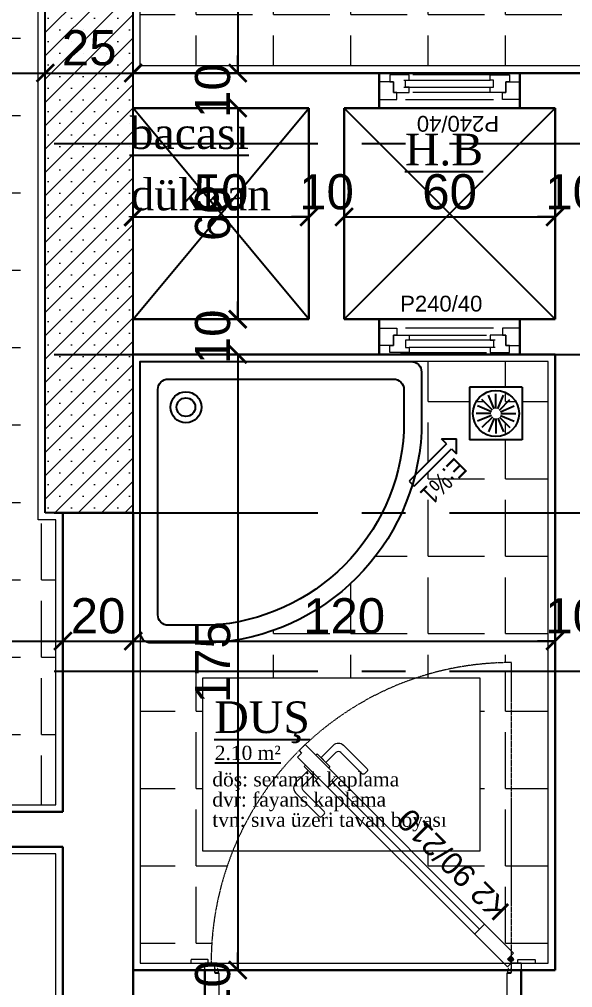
# Model space of a CAD drawing. Header units: millimetres. Extents: x 2778 to 13672, y 1832 to 5175.
# Drawn here: x 4579.2 to 4736.6, y 3115.2 to 3390.5 of the extents above; entities that cross this region are included whole.
import ezdxf

# ---------------------------------------------------------------- set-up
doc = ezdxf.new("R2010")
doc.units = ezdxf.units.MM
for name, pattern in [('CENTER2', [112.5, 75, -12.5, 12.5, -12.5]), ('DASHDOT2', [12.7, 6.35, -3.175, 0, -3.175]), ('DOTX2', [0.5, 0, -0.5])]:
    doc.linetypes.add(name, pattern=pattern)
for name, color, linetype in [('7-DCR-FRN', 8, 'Continuous'), ('Panel', 7, 'Continuous'), ('Yazi', 7, 'Continuous')]:
    doc.layers.add(name, color=color, linetype=linetype)
for name, color, linetype, lineweight in [('aks', 251, 'DASHDOT2', 35), ('duvar', 232, 'Continuous', 30), ('ince', 37, 'Continuous', 0), ('iz', 1, 'DOTX2', 20), ('kapı', 3, 'Continuous', 18), ('pencere', 4, 'Continuous', 18), ('sıva iç', 21, 'Continuous', 0), ('tefriş', 252, 'Continuous', 5), ('yazı', 11, 'Continuous', 20), ('z - tarama', 251, 'Continuous', 18), ('ölçü dış', 192, 'Continuous', 20), ('ÖLÇÜ İÇ', 7, 'Continuous', 9)]:
    doc.layers.add(name, color=color, linetype=linetype, lineweight=lineweight)
doc.styles.get("Standard").update_dxf_attribs({"font": 'arial.ttf'})
doc.styles.add('swis', font='swissc.ttf', dxfattribs={"height": 10})
doc.styles.add('Times roman', font='times.ttf')
doc.dimstyles.new('zulay iç ölçü', dxfattribs={"dimtxt": 10, "dimasz": 5, "dimexe": 0.18, "dimexo": 0, "dimgap": 2, "dimtad": 3, "dimdec": 0, "dimzin": 0, "dimdsep": 46, "dimtxsty": 'Standard', "dimblk": 'ARCHTICK', "dimcen": 0.09, "dimse1": 1, "dimse2": 1, "dimadec": 0, "dimazin": 0, "dimtfac": 1, "dimtdec": 0, "dimtix": 1, "dimtofl": 0, "dimtmove": 0, "dimatfit": 3, "dimldrblk": 'ARCHTICK', "dimfxl": 1, "dimtolj": 1, "dimtzin": 0, "dimarcsym": 0})
pattern_1 = [(0, (-1057024.51, 410259.85), (0, 22), [16, -6]), (90, (-1057024.51, 410259.85), (-22, 1e-15), [16, -6])]

# ---------------------------------------------------------------- blocks, each defined once
blk = doc.blocks.new('IDE242Entity786')
at = {"layer": 'Panel', "linetype": 'Continuous', "lineweight": 5}
h = blk.add_hatch(dxfattribs=at)
h.set_pattern_fill('SACNCR', color=163, scale=50, style=0)
h.set_pattern_definition([(45, (0, 0), (-3.314563, 3.314563), []), (45, (3.3146, 0), (-3.314563, 3.314563), [0, -4.6875])])
h.paths.add_polyline_path([(1435, 760), (1435, 1015), (1460, 1015), (1460, 760)])
blk = doc.blocks.new('IDE242Entity787')
at = {"layer": 'Panel', "color": 164, "linetype": 'Continuous', "lineweight": -3}
blk.add_lwpolyline([(1460, 760), (1435, 760)], dxfattribs=at)
blk = doc.blocks.new('IDE242Entity788')
at = {"layer": 'Panel', "color": 164, "linetype": 'Continuous', "lineweight": -3}
blk.add_lwpolyline([(1460, 760), (1460, 1015)], dxfattribs=at)
blk = doc.blocks.new('IDE242Entity790')
at = {"layer": 'Panel', "color": 164, "linetype": 'Continuous', "lineweight": -3}
blk.add_lwpolyline([(1435, 760), (1435, 1015)], dxfattribs=at)
blk = doc.blocks.new('_ArchTick')
at = {"color": 0, "linetype": 'ByBlock', "const_width": 0.15}
blk.add_lwpolyline([(-0.5, -0.5), (0.5, 0.5)], dxfattribs=at)
blk = doc.blocks.new('*D1925')
at = {"layer": 'Defpoints', "color": 0, "transparency": 16777216}
for p in [(4396.58, 3375.23), (4586.58, 3375.23), (4586.58, 3375.23)]:
    blk.add_point(p, dxfattribs=at)
at = {"layer": 'ÖLÇÜ İÇ', "color": 0, "lineweight": -2, "transparency": 16777216}
blk.add_line((4396.58, 3375.23), (4586.58, 3375.23), dxfattribs=at)
at = {"layer": 'ÖLÇÜ İÇ', "color": 0, "lineweight": -2, "transparency": 16777216, "xscale": 5, "yscale": 5, "zscale": 5, "rotation": 180}
blk.add_blockref('_ArchTick', (4396.58, 3375.23), dxfattribs=at)
at = {"layer": 'ÖLÇÜ İÇ', "color": 0, "lineweight": -2, "transparency": 16777216, "xscale": 5, "yscale": 5, "zscale": 5}
blk.add_blockref('_ArchTick', (4586.58, 3375.23), dxfattribs=at)
at = {"layer": 'ÖLÇÜ İÇ', "color": 0, "transparency": 16777216, "insert": (4491.58, 3382.34), "char_height": 10, "attachment_point": 5}
blk.add_mtext('\\A1;190', dxfattribs=at)
blk = doc.blocks.new('*D1926')
at = {"layer": 'Defpoints', "color": 0, "transparency": 16777216}
for p in [(4586.58, 3375.23), (4611.58, 3375.23), (4611.58, 3375.23)]:
    blk.add_point(p, dxfattribs=at)
at = {"layer": 'ÖLÇÜ İÇ', "color": 0, "lineweight": -2, "transparency": 16777216}
blk.add_line((4586.58, 3375.23), (4611.58, 3375.23), dxfattribs=at)
at = {"layer": 'ÖLÇÜ İÇ', "color": 0, "lineweight": -2, "transparency": 16777216, "xscale": 5, "yscale": 5, "zscale": 5, "rotation": 180}
blk.add_blockref('_ArchTick', (4586.58, 3375.23), dxfattribs=at)
at = {"layer": 'ÖLÇÜ İÇ', "color": 0, "lineweight": -2, "transparency": 16777216, "xscale": 5, "yscale": 5, "zscale": 5}
blk.add_blockref('_ArchTick', (4611.58, 3375.23), dxfattribs=at)
at = {"layer": 'ÖLÇÜ İÇ', "color": 0, "transparency": 16777216, "insert": (4599.08, 3382.34), "char_height": 10, "attachment_point": 5}
blk.add_mtext('\\A1;25', dxfattribs=at)
blk = doc.blocks.new('*D1930')
at = {"layer": 'Defpoints', "color": 0, "transparency": 16777216}
for p in [(3566.58, 3213.76), (4591.58, 3213.76), (4591.58, 3213.76)]:
    blk.add_point(p, dxfattribs=at)
at = {"layer": 'ÖLÇÜ İÇ', "color": 0, "lineweight": -2, "transparency": 16777216}
blk.add_line((3566.58, 3213.76), (4591.58, 3213.76), dxfattribs=at)
at = {"layer": 'ÖLÇÜ İÇ', "color": 0, "lineweight": -2, "transparency": 16777216, "xscale": 5, "yscale": 5, "zscale": 5, "rotation": 180}
blk.add_blockref('_ArchTick', (3566.58, 3213.76), dxfattribs=at)
at = {"layer": 'ÖLÇÜ İÇ', "color": 0, "lineweight": -2, "transparency": 16777216, "xscale": 5, "yscale": 5, "zscale": 5}
blk.add_blockref('_ArchTick', (4591.58, 3213.76), dxfattribs=at)
at = {"layer": 'ÖLÇÜ İÇ', "color": 0, "transparency": 16777216, "insert": (4079.08, 3220.87), "char_height": 10, "attachment_point": 5}
blk.add_mtext('\\A1;1025', dxfattribs=at)
blk = doc.blocks.new('*D1931')
at = {"layer": 'Defpoints', "color": 0, "transparency": 16777216}
for p in [(4591.58, 3213.76), (4611.58, 3213.76), (4611.58, 3213.76)]:
    blk.add_point(p, dxfattribs=at)
at = {"layer": 'ÖLÇÜ İÇ', "color": 0, "lineweight": -2, "transparency": 16777216}
blk.add_line((4591.58, 3213.76), (4611.58, 3213.76), dxfattribs=at)
at = {"layer": 'ÖLÇÜ İÇ', "color": 0, "lineweight": -2, "transparency": 16777216, "xscale": 5, "yscale": 5, "zscale": 5, "rotation": 180}
blk.add_blockref('_ArchTick', (4591.58, 3213.76), dxfattribs=at)
at = {"layer": 'ÖLÇÜ İÇ', "color": 0, "lineweight": -2, "transparency": 16777216, "xscale": 5, "yscale": 5, "zscale": 5}
blk.add_blockref('_ArchTick', (4611.58, 3213.76), dxfattribs=at)
at = {"layer": 'ÖLÇÜ İÇ', "color": 0, "transparency": 16777216, "insert": (4601.58, 3220.87), "char_height": 10, "attachment_point": 5}
blk.add_mtext('\\A1;20', dxfattribs=at)
blk = doc.blocks.new('sadsfsfsf')
at = {"layer": 'ince'}
for p, q in [((0.7, 0), (-0.7, 0)), ((0, 0.7), (0, -0.7))]:
    blk.add_line(p, q, dxfattribs=at)
for radius in [0.6, 0.45]:
    blk.add_circle((0, 0), radius, dxfattribs=at)
blk = doc.blocks.new('eddeded')
at = {"layer": 'duvar'}
for p, q in [((-48.21, 54.38), (-38.21, 54.38)), ((-48.21, -35.62), (-38.21, -35.62))]:
    blk.add_line(p, q, dxfattribs=at)
at = {"layer": 'ince'}
blk.add_line((-26.6, -23.78), (15.13, 17.96), dxfattribs=at)
for points in [[(-50.21, 53.38), (-50.96, 53.38, -0.414214), (-51.21, 53.63), (-51.21, 58.13, -0.414214), (-50.96, 58.38), (-50.21, 58.38)], [(-36.21, 53.38), (-35.46, 53.38, 0.414214), (-35.21, 53.63), (-35.21, 58.13, 0.414214), (-35.46, 58.38), (-36.21, 58.38)], [(-50.21, -34.62), (-50.96, -34.62, 0.414214), (-51.21, -34.87), (-51.21, -39.37, 0.414214), (-50.96, -39.62), (-50.21, -39.62)], [(-36.21, -34.62), (-35.46, -34.62, -0.414214), (-35.21, -34.87), (-35.21, -39.37, -0.414214), (-35.46, -39.62), (-36.21, -39.62)]]:
    blk.add_lwpolyline(points, format="xyb", dxfattribs=at)
for points in [[(-39.11, 51.33), (-39.11, 50.38), (-37.81, 50.68), (-37.81, 50.81, -0.112206), (-37.91, 50.76), (-38.72, 50.57, -0.482314), (-39.02, 50.82), (-39.02, 51.24, -0.414214), (-38.77, 51.49), (-37.97, 51.49, -0.170049), (-37.81, 51.43), (-37.81, 51.58), (-38.86, 51.58, 0.414214)], [(17.08, 23.59), (18.49, 25), (14.96, 28.54, 0.414214), (12.13, 28.54), (5.41, 21.82, 0.414214), (5.41, 21.11), (6.12, 20.4, 0.414214), (6.83, 20.4), (12.84, 26.41, -0.414214), (14.25, 26.41)], [(20.76, 19.91), (22.17, 21.32), (25.71, 17.79, -0.414214), (25.71, 14.96), (18.99, 8.24, -0.414214), (18.28, 8.24), (17.58, 8.95, -0.414214), (17.58, 9.66), (23.59, 15.67, 0.414214), (23.59, 17.08)], [(-39.11, -31.62), (-39.11, -32.57, 0.414214), (-38.86, -32.82), (-37.81, -32.82), (-37.81, -32.67, -0.170049), (-37.97, -32.73), (-38.77, -32.73, -0.414214), (-39.02, -32.48), (-39.02, -32.06, -0.482314), (-38.72, -31.81), (-37.91, -32, -0.112206), (-37.81, -32.05), (-37.81, -31.92)]]:
    blk.add_lwpolyline(points, format="xyb", close=True, dxfattribs=at)
for points in [[(20.04, 25.7), (19.62, 26.12), (15.96, 22.47), (16.38, 22.04)], [(22.87, 22.87), (23.29, 22.44), (19.64, 18.79), (19.21, 19.21)]]:
    blk.add_lwpolyline(points, dxfattribs=at)
at = {"layer": 'iz', "ltscale": 0.1}
for p, q in [((-48.21, -35.62), (-48.21, 54.38)), ((-38.21, -35.62), (-38.21, 54.38)), ((-36.21, -32.82), (49.19, -32.82))]:
    blk.add_line(p, q, dxfattribs=at)
blk.add_arc((-36.22, -32.83), 85.41, 0.0042, 89.9958, dxfattribs=at)
at = {"layer": 'kapı'}
for p, q in [((13.72, 19.37), (16.54, 16.54)), ((-28.02, -22.36), (-25.19, -25.19))]:
    blk.add_line(p, q, dxfattribs=at)
for points in [[(-36.21, 54.38), (-36.21, 51.58), (-38.86, 51.58, 0.414214), (-39.11, 51.33), (-39.11, 50.38), (-50.21, 50.38), (-50.21, 54.38)], [(-50.21, -35.62), (-50.21, -31.62), (-39.11, -31.62), (-39.11, -32.57, 0.414214), (-38.86, -32.82), (-36.21, -32.82), (-36.21, -35.62), (-36.21, -35.62)]]:
    blk.add_lwpolyline(points, format="xyb", dxfattribs=at)
blk.add_lwpolyline([(-36.21, -32.82), (-35.15, -31.76), (-33.46, -33.46), (25.87, 25.87), (24.17, 27.57), (23.47, 26.86), (22.33, 27.99), (-37.35, -31.69), (-36.21, -32.82)], dxfattribs=at)
at = {"layer": 'sıva iç'}
for p, q in [((-48.21, 54.38), (-50.21, 54.38)), ((-38.21, 54.38), (-36.21, 54.38)), ((-48.21, -35.62), (-50.21, -35.62)), ((-36.21, -35.62), (-38.21, -35.62))]:
    blk.add_line(p, q, dxfattribs=at)
at = {"layer": 'ölçü dış'}
blk.add_line((-38.21, -35.62), (-48.21, -35.62), dxfattribs=at)
at = {"layer": 'ince', "rotation": 90}
blk.add_blockref('sadsfsfsf', (-35.15, -32.82), dxfattribs=at)
at = {"layer": 'yazı'}
blk.add_text('K2 90/210', height=6.328, rotation=45, dxfattribs=at).set_placement((-20.24, -32.71))
blk = doc.blocks.new('*U39')
at = {"layer": '7-DCR-FRN'}
for points in [[(0, 3), (0, 80), (77, 80, -0.414214), (80, 77), (80, 60, -0.383838), (20, 0), (3, 0, -0.414214)], [(0, 3), (0, 80), (77, 80, -0.414214), (80, 77), (80, 60, -0.383838), (20, 0), (3, 0, -0.414214)], [(5, 8), (5, 72, -0.414214), (8, 75), (72, 75, -0.414214), (75, 72), (75, 60.13, -0.382578), (19.87, 5), (8, 5, -0.414214)]]:
    blk.add_lwpolyline(points, format="xyb", close=True, dxfattribs=at)
for radius in [4.4, 2.65]:
    blk.add_circle((13, 67), radius, dxfattribs=at)
blk = doc.blocks.new('eğim çizgisi')
at = {"layer": 'Yazi'}
for p, q in [((1343.11, 4120.2), (1332.51, 4109.59)), ((1333.92, 4108.18), (1344.53, 4118.78)), ((1344.53, 4118.78), (1343.11, 4120.2)), ((1331.09, 4111.01), (1331.09, 4106.76)), ((1332.51, 4109.59), (1331.09, 4111.01)), ((1312.34, 4092.04), (1312.34, 4107.04)), ((1312.34, 4107.04), (1327.34, 4107.04)), ((1327.34, 4092.04), (1327.34, 4107.04)), ((1335.34, 4106.76), (1331.09, 4106.76)), ((1333.92, 4108.18), (1335.34, 4106.76)), ((1319.31, 4100.84), (1317.69, 4104.74)), ((1319.84, 4100.95), (1319.84, 4105.17)), ((1320.38, 4100.84), (1322, 4104.74)), ((1318.54, 4100.08), (1314.65, 4101.7)), ((1318.85, 4100.54), (1315.87, 4103.52)), ((1320.84, 4100.54), (1323.82, 4103.52)), ((1321.14, 4100.08), (1325.04, 4101.7)), ((1318.44, 4099.54), (1314.22, 4099.54)), ((1318.54, 4099.01), (1314.65, 4097.39)), ((1318.85, 4098.55), (1315.87, 4095.57)), ((1320.84, 4098.55), (1323.82, 4095.57)), ((1321.14, 4099.01), (1325.04, 4097.39)), ((1321.25, 4099.54), (1325.47, 4099.54)), ((1319.31, 4098.24), (1317.69, 4094.35)), ((1319.84, 4098.14), (1319.84, 4093.92)), ((1320.38, 4098.24), (1322, 4094.35)), ((1312.34, 4092.04), (1327.34, 4092.04))]:
    blk.add_line(p, q, dxfattribs=at)
blk.add_circle((1319.84, 4099.54), 6.56, dxfattribs=at)
at = {"layer": 'Yazi', "style": 'swis'}
blk.add_text('E:%%%1', height=5.335, rotation=45, dxfattribs=at).set_placement((1331.42, 4111.73))
blk = doc.blocks.new('HJHJJKJK')
at = {"layer": 'duvar'}
for p, q in [((755300.98, -267417.82), (755300.98, -267427.82)), ((755340.98, -267417.82), (755340.98, -267427.82))]:
    blk.add_line(p, q, dxfattribs=at)
at = {"layer": 'ince'}
for p, q in [((755306.98, -267422.32), (755331.48, -267422.32)), ((755333.48, -267420.32), (755308.48, -267420.32)), ((755306.98, -267427.32), (755331.48, -267427.32))]:
    blk.add_line(p, q, dxfattribs=at)
for points in [[(755333.98, -267423.82), (755309.48, -267423.82)], [(755333.98, -267425.82), (755309.48, -267425.82)]]:
    blk.add_lwpolyline(points, dxfattribs=at)
at = {"layer": 'iz'}
for p, q in [((755300.98, -267417.82), (755340.98, -267417.82)), ((755340.98, -267427.82), (755300.98, -267427.82))]:
    blk.add_line(p, q, dxfattribs=at)
at = {"layer": 'pencere'}
for points in [[(755300.98, -267420.32), (755305.98, -267420.32), (755305.98, -267422.32), (755304.98, -267422.32), (755304.98, -267425.32), (755300.98, -267425.32)], [(755340.98, -267420.32), (755335.98, -267420.32), (755335.98, -267422.32), (755336.98, -267422.32), (755336.98, -267425.32), (755340.98, -267425.32)]]:
    blk.add_lwpolyline(points, dxfattribs=at)
for points in [[(755303.98, -267425.32), (755304.98, -267425.32), (755304.98, -267422.32), (755309.48, -267422.32), (755309.48, -267423.82), (755308.48, -267423.82), (755308.48, -267425.82), (755309.48, -267425.82), (755309.48, -267427.32), (755303.98, -267427.32)], [(755337.98, -267425.32), (755336.98, -267425.32), (755336.98, -267422.32), (755332.48, -267422.32), (755332.48, -267423.82), (755333.48, -267423.82), (755333.48, -267425.82), (755332.48, -267425.82), (755332.48, -267427.32), (755337.98, -267427.32)]]:
    blk.add_lwpolyline(points, close=True, dxfattribs=at)
at = {"layer": 'yazı'}
blk.add_text('P240/40', height=4.491, dxfattribs=at).set_placement((755306.93, -267415.63))
blk = doc.blocks.new('*D2460')
at = {"layer": 'Defpoints', "color": 0, "transparency": 16777216}
for p in [(4611.58, 3213.76), (4731.58, 3213.76), (4731.58, 3213.76)]:
    blk.add_point(p, dxfattribs=at)
at = {"layer": 'ÖLÇÜ İÇ', "color": 0, "lineweight": -2, "transparency": 16777216}
blk.add_line((4611.58, 3213.76), (4731.58, 3213.76), dxfattribs=at)
at = {"layer": 'ÖLÇÜ İÇ', "color": 0, "lineweight": -2, "transparency": 16777216, "xscale": 5, "yscale": 5, "zscale": 5, "rotation": 180}
blk.add_blockref('_ArchTick', (4611.58, 3213.76), dxfattribs=at)
at = {"layer": 'ÖLÇÜ İÇ', "color": 0, "lineweight": -2, "transparency": 16777216, "xscale": 5, "yscale": 5, "zscale": 5}
blk.add_blockref('_ArchTick', (4731.58, 3213.76), dxfattribs=at)
at = {"layer": 'ÖLÇÜ İÇ', "color": 0, "transparency": 16777216, "insert": (4671.58, 3220.87), "char_height": 10, "attachment_point": 5}
blk.add_mtext('\\A1;120', dxfattribs=at)
blk = doc.blocks.new('*D2461')
at = {"layer": 'Defpoints', "color": 0, "transparency": 16777216}
for p in [(4731.58, 3213.76), (4741.58, 3213.76), (4741.58, 3213.76)]:
    blk.add_point(p, dxfattribs=at)
at = {"layer": 'ÖLÇÜ İÇ', "color": 0, "lineweight": -2, "transparency": 16777216}
for p, q in [((4731.58, 3213.76), (4726.58, 3213.76)), ((4741.58, 3213.76), (4746.58, 3213.76))]:
    blk.add_line(p, q, dxfattribs=at)
at = {"layer": 'ÖLÇÜ İÇ', "color": 0, "lineweight": -2, "transparency": 16777216, "xscale": 5, "yscale": 5, "zscale": 5}
blk.add_blockref('_ArchTick', (4731.58, 3213.76), dxfattribs=at)
at = {"layer": 'ÖLÇÜ İÇ', "color": 0, "lineweight": -2, "transparency": 16777216, "xscale": 5, "yscale": 5, "zscale": 5, "rotation": 180}
blk.add_blockref('_ArchTick', (4741.58, 3213.76), dxfattribs=at)
at = {"layer": 'ÖLÇÜ İÇ', "color": 0, "transparency": 16777216, "insert": (4736.58, 3220.87), "char_height": 10, "attachment_point": 5}
blk.add_mtext('\\A1;10', dxfattribs=at)
blk = doc.blocks.new('*D2470')
at = {"layer": 'Defpoints', "color": 0, "transparency": 16777216}
for p in [(4637.88, 3485.23), (4641.32, 3375.23), (4641.32, 3375.23)]:
    blk.add_point(p, dxfattribs=at)
at = {"layer": 'ÖLÇÜ İÇ', "color": 0, "lineweight": -2, "transparency": 16777216}
blk.add_line((4641.32, 3485.23), (4641.32, 3375.23), dxfattribs=at)
at = {"layer": 'ÖLÇÜ İÇ', "color": 0, "lineweight": -2, "transparency": 16777216, "xscale": 5, "yscale": 5, "zscale": 5}
for p, rotation in [((4641.32, 3485.23), 90), ((4641.32, 3375.23), 270)]:
    blk.add_blockref('_ArchTick', p, dxfattribs=dict(at, rotation=rotation))
at = {"layer": 'ÖLÇÜ İÇ', "color": 0, "transparency": 16777216, "insert": (4634.22, 3430.23), "char_height": 10, "attachment_point": 5, "rotation": 90}
blk.add_mtext('\\A1;110', dxfattribs=at)
blk = doc.blocks.new('*D2471')
at = {"layer": 'Defpoints', "color": 0, "transparency": 16777216}
for p in [(4641.32, 3375.23), (4641.32, 3365.23), (4641.32, 3365.23)]:
    blk.add_point(p, dxfattribs=at)
at = {"layer": 'ÖLÇÜ İÇ', "color": 0, "lineweight": -2, "transparency": 16777216}
for p, q in [((4641.32, 3375.23), (4641.32, 3380.23)), ((4641.32, 3365.23), (4641.32, 3360.23))]:
    blk.add_line(p, q, dxfattribs=at)
at = {"layer": 'ÖLÇÜ İÇ', "color": 0, "lineweight": -2, "transparency": 16777216, "xscale": 5, "yscale": 5, "zscale": 5}
for p, rotation in [((4641.32, 3375.23), 270), ((4641.32, 3365.23), 90)]:
    blk.add_blockref('_ArchTick', p, dxfattribs=dict(at, rotation=rotation))
at = {"layer": 'ÖLÇÜ İÇ', "color": 0, "transparency": 16777216, "insert": (4634.22, 3370.23), "char_height": 10, "attachment_point": 5, "rotation": 90}
blk.add_mtext('\\A1;10', dxfattribs=at)
blk = doc.blocks.new('*D2472')
at = {"layer": 'Defpoints', "color": 0, "transparency": 16777216}
for p in [(4641.32, 3365.23), (4641.32, 3305.23), (4641.32, 3305.23)]:
    blk.add_point(p, dxfattribs=at)
at = {"layer": 'ÖLÇÜ İÇ', "color": 0, "lineweight": -2, "transparency": 16777216}
blk.add_line((4641.32, 3365.23), (4641.32, 3305.23), dxfattribs=at)
at = {"layer": 'ÖLÇÜ İÇ', "color": 0, "lineweight": -2, "transparency": 16777216, "xscale": 5, "yscale": 5, "zscale": 5}
for p, rotation in [((4641.32, 3365.23), 90), ((4641.32, 3305.23), 270)]:
    blk.add_blockref('_ArchTick', p, dxfattribs=dict(at, rotation=rotation))
at = {"layer": 'ÖLÇÜ İÇ', "color": 0, "transparency": 16777216, "insert": (4634.22, 3335.23), "char_height": 10, "attachment_point": 5, "rotation": 90}
blk.add_mtext('\\A1;60', dxfattribs=at)
blk = doc.blocks.new('*D2473')
at = {"layer": 'Defpoints', "color": 0, "transparency": 16777216}
for p in [(4641.32, 3305.23), (4641.32, 3295.23), (4641.32, 3295.23)]:
    blk.add_point(p, dxfattribs=at)
at = {"layer": 'ÖLÇÜ İÇ', "color": 0, "lineweight": -2, "transparency": 16777216}
for p, q in [((4641.32, 3305.23), (4641.32, 3310.23)), ((4641.32, 3295.23), (4641.32, 3290.23))]:
    blk.add_line(p, q, dxfattribs=at)
at = {"layer": 'ÖLÇÜ İÇ', "color": 0, "lineweight": -2, "transparency": 16777216, "xscale": 5, "yscale": 5, "zscale": 5}
for p, rotation in [((4641.32, 3305.23), 270), ((4641.32, 3295.23), 90)]:
    blk.add_blockref('_ArchTick', p, dxfattribs=dict(at, rotation=rotation))
at = {"layer": 'ÖLÇÜ İÇ', "color": 0, "transparency": 16777216, "insert": (4634.22, 3300.23), "char_height": 10, "attachment_point": 5, "rotation": 90}
blk.add_mtext('\\A1;10', dxfattribs=at)
blk = doc.blocks.new('*D2474')
at = {"layer": 'Defpoints', "color": 0, "transparency": 16777216}
for p in [(4641.32, 3295.23), (4641.32, 3120.23), (4641.32, 3120.23)]:
    blk.add_point(p, dxfattribs=at)
at = {"layer": 'ÖLÇÜ İÇ', "color": 0, "lineweight": -2, "transparency": 16777216}
blk.add_line((4641.32, 3295.23), (4641.32, 3120.23), dxfattribs=at)
at = {"layer": 'ÖLÇÜ İÇ', "color": 0, "lineweight": -2, "transparency": 16777216, "xscale": 5, "yscale": 5, "zscale": 5}
for p, rotation in [((4641.32, 3295.23), 90), ((4641.32, 3120.23), 270)]:
    blk.add_blockref('_ArchTick', p, dxfattribs=dict(at, rotation=rotation))
at = {"layer": 'ÖLÇÜ İÇ', "color": 0, "transparency": 16777216, "insert": (4634.22, 3207.73), "char_height": 10, "attachment_point": 5, "rotation": 90}
blk.add_mtext('\\A1;175', dxfattribs=at)
blk = doc.blocks.new('*D2475')
at = {"layer": 'Defpoints', "color": 0, "transparency": 16777216}
for p in [(4641.32, 3120.23), (4641.32, 3110.23), (4641.32, 3110.23)]:
    blk.add_point(p, dxfattribs=at)
at = {"layer": 'ÖLÇÜ İÇ', "color": 0, "lineweight": -2, "transparency": 16777216}
for p, q in [((4641.32, 3120.23), (4641.32, 3125.23)), ((4641.32, 3110.23), (4641.32, 3105.23))]:
    blk.add_line(p, q, dxfattribs=at)
at = {"layer": 'ÖLÇÜ İÇ', "color": 0, "lineweight": -2, "transparency": 16777216, "xscale": 5, "yscale": 5, "zscale": 5}
for p, rotation in [((4641.32, 3120.23), 270), ((4641.32, 3110.23), 90)]:
    blk.add_blockref('_ArchTick', p, dxfattribs=dict(at, rotation=rotation))
at = {"layer": 'ÖLÇÜ İÇ', "color": 0, "transparency": 16777216, "insert": (4634.22, 3115.23), "char_height": 10, "attachment_point": 5, "rotation": 90}
blk.add_mtext('\\A1;10', dxfattribs=at)
blk = doc.blocks.new('*D2478')
at = {"layer": 'Defpoints', "color": 0, "transparency": 16777216}
for p in [(4611.58, 3334.3), (4661.58, 3334.3), (4661.58, 3334.3)]:
    blk.add_point(p, dxfattribs=at)
at = {"layer": 'ÖLÇÜ İÇ', "color": 0, "lineweight": -2, "transparency": 16777216}
blk.add_line((4611.58, 3334.3), (4661.58, 3334.3), dxfattribs=at)
at = {"layer": 'ÖLÇÜ İÇ', "color": 0, "lineweight": -2, "transparency": 16777216, "xscale": 5, "yscale": 5, "zscale": 5, "rotation": 180}
blk.add_blockref('_ArchTick', (4611.58, 3334.3), dxfattribs=at)
at = {"layer": 'ÖLÇÜ İÇ', "color": 0, "lineweight": -2, "transparency": 16777216, "xscale": 5, "yscale": 5, "zscale": 5}
blk.add_blockref('_ArchTick', (4661.58, 3334.3), dxfattribs=at)
at = {"layer": 'ÖLÇÜ İÇ', "color": 0, "transparency": 16777216, "insert": (4636.58, 3341.4), "char_height": 10, "attachment_point": 5}
blk.add_mtext('\\A1;50', dxfattribs=at)
blk = doc.blocks.new('*D2479')
at = {"layer": 'Defpoints', "color": 0, "transparency": 16777216}
for p in [(4661.58, 3334.3), (4671.58, 3335.23), (4671.58, 3334.3)]:
    blk.add_point(p, dxfattribs=at)
at = {"layer": 'ÖLÇÜ İÇ', "color": 0, "lineweight": -2, "transparency": 16777216}
for p, q in [((4661.58, 3334.3), (4656.58, 3334.3)), ((4671.58, 3334.3), (4676.58, 3334.3))]:
    blk.add_line(p, q, dxfattribs=at)
at = {"layer": 'ÖLÇÜ İÇ', "color": 0, "lineweight": -2, "transparency": 16777216, "xscale": 5, "yscale": 5, "zscale": 5}
blk.add_blockref('_ArchTick', (4661.58, 3334.3), dxfattribs=at)
at = {"layer": 'ÖLÇÜ İÇ', "color": 0, "lineweight": -2, "transparency": 16777216, "xscale": 5, "yscale": 5, "zscale": 5, "rotation": 180}
blk.add_blockref('_ArchTick', (4671.58, 3334.3), dxfattribs=at)
at = {"layer": 'ÖLÇÜ İÇ', "color": 0, "transparency": 16777216, "insert": (4666.58, 3341.4), "char_height": 10, "attachment_point": 5}
blk.add_mtext('\\A1;10', dxfattribs=at)
blk = doc.blocks.new('*D2480')
at = {"layer": 'Defpoints', "color": 0, "transparency": 16777216}
for p in [(4671.58, 3335.23), (4731.58, 3335.23), (4731.58, 3334.3)]:
    blk.add_point(p, dxfattribs=at)
at = {"layer": 'ÖLÇÜ İÇ', "color": 0, "lineweight": -2, "transparency": 16777216}
blk.add_line((4671.58, 3334.3), (4731.58, 3334.3), dxfattribs=at)
at = {"layer": 'ÖLÇÜ İÇ', "color": 0, "lineweight": -2, "transparency": 16777216, "xscale": 5, "yscale": 5, "zscale": 5, "rotation": 180}
blk.add_blockref('_ArchTick', (4671.58, 3334.3), dxfattribs=at)
at = {"layer": 'ÖLÇÜ İÇ', "color": 0, "lineweight": -2, "transparency": 16777216, "xscale": 5, "yscale": 5, "zscale": 5}
blk.add_blockref('_ArchTick', (4731.58, 3334.3), dxfattribs=at)
at = {"layer": 'ÖLÇÜ İÇ', "color": 0, "transparency": 16777216, "insert": (4701.58, 3341.4), "char_height": 10, "attachment_point": 5}
blk.add_mtext('\\A1;60', dxfattribs=at)
blk = doc.blocks.new('*D2481')
at = {"layer": 'Defpoints', "color": 0, "transparency": 16777216}
for p in [(4731.58, 3335.23), (4741.58, 3334.3), (4741.58, 3334.3)]:
    blk.add_point(p, dxfattribs=at)
at = {"layer": 'ÖLÇÜ İÇ', "color": 0, "lineweight": -2, "transparency": 16777216}
for p, q in [((4731.58, 3334.3), (4726.58, 3334.3)), ((4741.58, 3334.3), (4746.58, 3334.3))]:
    blk.add_line(p, q, dxfattribs=at)
at = {"layer": 'ÖLÇÜ İÇ', "color": 0, "lineweight": -2, "transparency": 16777216, "xscale": 5, "yscale": 5, "zscale": 5}
blk.add_blockref('_ArchTick', (4731.58, 3334.3), dxfattribs=at)
at = {"layer": 'ÖLÇÜ İÇ', "color": 0, "lineweight": -2, "transparency": 16777216, "xscale": 5, "yscale": 5, "zscale": 5, "rotation": 180}
blk.add_blockref('_ArchTick', (4741.58, 3334.3), dxfattribs=at)
at = {"layer": 'ÖLÇÜ İÇ', "color": 0, "transparency": 16777216, "insert": (4736.58, 3341.4), "char_height": 10, "attachment_point": 5}
blk.add_mtext('\\A1;10', dxfattribs=at)

msp = doc.modelspace()

# ---------------------------------------------------------------- hatches: boundary and pattern name
at = {"layer": 'z - tarama', "true_color": 0xffffff}
h = msp.add_hatch(dxfattribs=at)
h.set_pattern_fill('ANGLE', scale=80, style=0)
h.set_pattern_definition([(0, (-1057024.51, 409725.164), (0, 22), [16, -6]), (90, (-1057024.51, 409725.164), (-22, 1e-15), [16, -6])])
h.paths.add_polyline_path([(3676.58, 3205.23), (3568.58, 3205.23), (3568.58, 3196.6), (3569.58, 3196.6), (3569.58, 3191.6), (3568.58, 3191.6), (3568.58, 3077.23), (3590.92, 3077.23), (3590.92, 3078.23), (3595.92, 3078.23), (3595.92, 3077.23), (3598.92, 3077.23), (3676.58, 3077.23)])
h.paths.add_polyline_path([(3676.58, 3250.23), (3568.58, 3250.23), (3568.58, 3205.23), (3676.58, 3205.23)])
h.paths.add_polyline_path([(3676.58, 3293.23), (3673.52, 3293.23), (3673.52, 3292.23), (3668.52, 3292.23), (3668.52, 3293.23), (3665.52, 3293.23), (3580.52, 3293.23), (3580.52, 3292.23), (3575.52, 3292.23), (3575.52, 3293.23), (3568.58, 3293.23), (3568.58, 3289.6), (3569.58, 3289.6), (3569.58, 3284.6), (3568.58, 3284.6), (3568.58, 3281.6), (3568.58, 3250.23), (3676.58, 3250.23)])
h.paths.add_polyline_path([(4001.58, 3293.23), (3964, 3293.23), (3964, 3292.23), (3959, 3292.23), (3959, 3293.23), (3956, 3293.23), (3871, 3293.23), (3871, 3292.23), (3866, 3292.23), (3866, 3293.23), (3676.58, 3293.23), (3676.58, 3250.23), (4001.58, 3250.23)])
h.paths.add_polyline_path([(4001.58, 3250.23), (3676.58, 3250.23), (3676.58, 3205.23), (4001.58, 3205.23)])
h.paths.add_polyline_path([(4001.58, 3205.23), (3676.58, 3205.23), (3676.58, 3075.23), (3691.58, 3075.23), (3691.58, 3165.23), (4001.58, 3165.23)])
h.paths.add_polyline_path([(3688.67, 3078.23), (3683.92, 3078.23), (3683.92, 3077.98, -0.414214), (3684.17, 3078.23), (3688.92, 3078.23), (3688.92, 3077.98, 0.414214)], flags=16)
h.paths.add_polyline_path([(4106.58, 3205.23), (4001.58, 3205.23), (4001.58, 3167.23), (4038.47, 3167.23), (4038.47, 3168.23), (4043.47, 3168.23), (4043.47, 3167.23), (4046.47, 3167.23), (4106.58, 3167.23)])
h.paths.add_polyline_path([(4106.58, 3250.23), (4001.58, 3250.23), (4001.58, 3205.23), (4106.58, 3205.23)])
h.paths.add_polyline_path([(4106.58, 3293.23), (4001.58, 3293.23), (4001.58, 3250.23), (4106.58, 3250.23)])
h.paths.add_polyline_path([(4151.58, 3293.23), (4106.58, 3293.23), (4106.58, 3250.23), (4151.58, 3250.23)])
h.paths.add_polyline_path([(4151.58, 3250.23), (4106.58, 3250.23), (4106.58, 3205.23), (4151.58, 3205.23)])
h.paths.add_polyline_path([(4151.58, 3205.23), (4106.58, 3205.23), (4106.58, 3167.23), (4131.47, 3167.23), (4131.47, 3168.23), (4136.47, 3168.23), (4136.47, 3167.23), (4151.58, 3167.23)])
h.paths.add_polyline_path([(4589.58, 3205.23), (4151.58, 3205.23), (4151.58, 3167.23), (4177.12, 3167.23), (4177.12, 3168.23), (4182.12, 3168.23), (4182.12, 3167.23), (4185.12, 3167.23), (4270.12, 3167.23), (4270.12, 3168.23), (4275.12, 3168.23), (4275.12, 3167.23), (4589.58, 3167.23)])
h.paths.add_polyline_path([(4440.72, 3250.23), (4151.58, 3250.23), (4151.58, 3205.23), (4589.58, 3205.23), (4589.58, 3248.23), (4584.58, 3248.23), (4584.58, 3250.23), (4550.48, 3250.23), (4550.48, 3210.98), (4440.72, 3210.98)])
h.paths.add_polyline_path([(4440.72, 3276.65), (4550.48, 3276.65), (4550.48, 3250.23), (4584.58, 3250.23), (4584.58, 3295.23), (4438.58, 3295.23), (4438.58, 3293.23), (4398.58, 3293.23), (4370.56, 3293.23), (4370.56, 3292.23), (4365.56, 3292.23), (4365.56, 3293.23), (4362.56, 3293.23), (4277.56, 3293.23), (4277.56, 3292.23), (4272.56, 3292.23), (4272.56, 3293.23), (4255.64, 3293.23), (4255.64, 3292.23), (4250.64, 3292.23), (4250.64, 3293.23), (4247.64, 3293.23), (4162.64, 3293.23), (4162.64, 3292.23), (4157.64, 3292.23), (4157.64, 3293.23), (4151.58, 3293.23), (4151.58, 3250.23), (4440.72, 3250.23)])
h.paths.add_polyline_path([(4584.58, 3355.23), (4438.58, 3355.23), (4438.58, 3295.23), (4584.58, 3295.23)])
h.paths.add_polyline_path([(4584.58, 3445.23), (4438.58, 3445.23), (4438.58, 3355.23), (4584.58, 3355.23)])
h.paths.add_polyline_path([(4584.58, 3460.23), (4438.58, 3460.23), (4438.58, 3445.23), (4584.58, 3445.23)])
h.paths.add_polyline_path([(4584.58, 3505.23), (4438.58, 3505.23), (4438.58, 3460.23), (4584.58, 3460.23)])
h.paths.add_polyline_path([(4589.58, 3643.23), (4438.58, 3643.23), (4438.58, 3505.23), (4584.58, 3505.23), (4584.58, 3507.23), (4589.58, 3507.23)])
at = {"layer": 'z - tarama'}
h = msp.add_hatch(dxfattribs=at)
h.set_pattern_fill('ANGLE', color=252, scale=80, style=0)
h.set_pattern_definition(pattern_1)
h.paths.add_polyline_path([(4949.58, 3355.23), (4743.58, 3355.23), (4743.58, 3377.23), (4613.58, 3377.23), (4613.58, 3406.23, 0.414214), (4616.58, 3403.23), (4633.58, 3403.23, 0.302625), (4689.97, 3445.23), (4748.14, 3445.23), (4748.14, 3436.73, 0.414214), (4758.14, 3426.73), (4774.14, 3426.73, 0.414214), (4784.14, 3436.73), (4784.14, 3445.23), (4848.24, 3445.23), (4848.24, 3433.23), (4864.24, 3433.23), (4929.24, 3433.23), (4934.24, 3433.23), (4934.24, 3445.23), (4949.58, 3445.23)])
h.paths.add_polyline_path([(4791.41, 3408.84), (4791.41, 3359.59), (4870.19, 3359.59), (4870.19, 3408.84)], flags=16)
h.paths.add_polyline_path([(4748.14, 3445.23), (4689.97, 3445.23, 0.072761), (4693.58, 3463.23), (4693.58, 3480.23, 0.414214), (4690.58, 3483.23), (4748.14, 3483.23), (4748.14, 3471.73)])
h.paths.add_polyline_path([(4848.24, 3445.23), (4784.14, 3445.23), (4784.14, 3471.73), (4784.14, 3483.23), (4848.24, 3483.23)])
h.paths.add_polyline_path([(4949.58, 3445.23), (4934.24, 3445.23), (4934.24, 3483.23), (4949.58, 3483.23)])
h.paths.add_polyline_path([(4853.23, 3262.23), (4852.43, 3262.23), (4852.43, 3262.98, 0.414214), (4852.18, 3263.23), (4847.68, 3263.23, 0.414214), (4847.43, 3262.98), (4847.43, 3262.23), (4743.58, 3262.23), (4743.58, 3355.23), (4949.58, 3355.23), (4949.58, 3262.23), (4945.43, 3262.23), (4945.43, 3262.98, 0.414214), (4945.18, 3263.23), (4940.68, 3263.23, 0.414214), (4940.43, 3262.98), (4940.43, 3262.23), (4938.63, 3262.23), (4937.57, 3263.3), (4939.27, 3264.99), (4886.6, 3317.66), (4887.02, 3318.08), (4885.9, 3319.21), (4888.73, 3322.03, -0.414214), (4890.14, 3322.03), (4896.15, 3316.02, 0.414214), (4896.86, 3316.02), (4897.57, 3316.73, 0.414214), (4897.57, 3317.44), (4890.85, 3324.16, 0.414214), (4888.02, 3324.16), (4884.49, 3320.62), (4883.37, 3321.74), (4882.94, 3321.32), (4879.94, 3324.32), (4878.24, 3322.62, 0.198893)])
h.paths.add_polyline_path([(4781.48, 3293.79), (4780.06, 3295.2), (4769.46, 3284.59), (4768.04, 3286.01), (4768.04, 3281.76), (4772.28, 3281.76), (4770.87, 3283.18)], flags=16)
h.paths.add_polyline_path([(4764.29, 3282.05), (4749.29, 3282.05), (4749.29, 3267.05), (4764.29, 3267.05)], flags=16)
h.paths.add_polyline_path([(4750.23, 3274.55, 1), (4763.35, 3274.55, 1)], flags=0)
h.paths.add_polyline_path([(4938.63, 3263.75), (4938.63, 3263.9, -0.414214), (4939.23, 3263.3), (4939.08, 3263.3, 0.414214)], flags=16)
h.paths.add_polyline_path([(4792.75, 3393.06), (4847.43, 3393.06), (4847.43, 3384.94), (4792.75, 3384.94)], flags=8)
h.paths.add_polyline_path([(4792.74, 3398.82), (4843.78, 3398.82), (4843.78, 3390.68), (4792.74, 3390.68)], flags=8)
h.paths.add_polyline_path([(4792.74, 3404.56), (4860.67, 3404.56), (4860.67, 3396.42), (4792.74, 3396.42)], flags=8)
h.paths.add_polyline_path([(4793.79, 3384.02), (4814.19, 3384.02), (4814.19, 3377.86), (4793.79, 3377.86)], flags=8)
h.paths.add_polyline_path([(4792.37, 3377.77), (4844.2, 3377.77), (4844.2, 3363.97), (4792.37, 3363.97)], flags=8)
h.paths.add_polyline_path([(4762.64, 3290.53), (4774.28, 3302.18), (4780.09, 3296.38), (4768.44, 3284.73)], flags=24)
h.paths.add_polyline_path([(4938.52, 3280.45), (4904.96, 3314.01), (4898.25, 3307.29), (4931.81, 3273.73)], flags=24)
h = msp.add_hatch(dxfattribs=at)
h.set_pattern_fill('ANGLE', color=252, scale=80, style=0)
h.set_pattern_definition(pattern_1)
h.paths.add_polyline_path([(4631.39, 3154.03), (4639.89, 3154.03, 0.095665), (4633.75, 3122.23), (4632.95, 3122.23), (4632.95, 3123.23), (4627.95, 3123.23), (4627.95, 3122.23), (4613.58, 3122.23), (4613.58, 3205.23), (4699.05, 3205.23, 0.020743), (4692.24, 3203.28), (4631.39, 3203.28)])
h.paths.add_polyline_path([(4729.58, 3205.23), (4719.15, 3205.23), (4719.15, 3207.63, 0.059459), (4699.05, 3205.23), (4613.58, 3205.23), (4613.58, 3216.23, 0.414214), (4616.58, 3213.23), (4633.58, 3213.23, 0.27954), (4687.95, 3250.23), (4729.58, 3250.23)])
h.paths.add_polyline_path([(4729.58, 3250.23), (4687.95, 3250.23, 0.033957), (4690.98, 3258.29), (4691.49, 3257.77), (4702.09, 3268.38), (4703.51, 3266.97), (4703.51, 3271.21), (4699.27, 3271.21), (4700.68, 3269.8), (4691.68, 3260.79, 0.04975), (4693.58, 3273.23), (4693.58, 3290.23, 0.414214), (4690.58, 3293.23), (4729.58, 3293.23)])
h.paths.add_polyline_path([(4722.26, 3270.93), (4722.26, 3285.93), (4707.26, 3285.93), (4707.26, 3270.93)], flags=16)
h.paths.add_polyline_path([(4721.32, 3278.43, 1), (4708.2, 3278.43, 1)], flags=0)
h.paths.add_polyline_path([(4729.58, 3122.23), (4725.95, 3122.23), (4725.95, 3123.23), (4720.95, 3123.23), (4720.95, 3122.23), (4719.15, 3122.23), (4718.09, 3123.3), (4719.79, 3124.99), (4690.75, 3154.03), (4710.17, 3154.03), (4710.17, 3203.28), (4692.24, 3203.28, -0.020743), (4699.05, 3205.23), (4729.58, 3205.23)])
h.paths.add_polyline_path([(4719.15, 3122.85), (4719.15, 3122.7, -0.414214), (4718.55, 3123.3), (4718.7, 3123.3, 0.414214)], flags=16)
h.paths.add_polyline_path([(4708.91, 3262.44), (4697.27, 3250.79), (4691.46, 3256.6), (4703.11, 3268.24)], flags=24)
h.paths.add_polyline_path([(4719.04, 3140.45), (4685.48, 3174.01), (4678.77, 3167.29), (4712.33, 3133.73)], flags=9)

# ---------------------------------------------------------------- linework, layer by layer
at = {"layer": 'aks', "color": 251, "linetype": 'CENTER2', "lineweight": -3}
for points in [[(4611.58, 2140.23), (4611.58, 5100.23)], [(2901.58, 3355.23), (8131.58, 3355.23)], [(2901.58, 3295.23), (8131.58, 3295.23)], [(2901.58, 3250.23), (8131.58, 3250.23)], [(2901.58, 3205.23), (8131.58, 3205.23)]]:
    msp.add_lwpolyline(points, dxfattribs=at)
at = {"layer": 'duvar', "lineweight": 30}
for p, q in [((4741.58, 3375.23), (4611.58, 3375.23)), ((4661.58, 3365.23), (4611.58, 3365.23)), ((4661.58, 3305.23), (4661.58, 3365.23)), ((4671.58, 3305.23), (4671.58, 3365.23)), ((4731.58, 3365.23), (4671.58, 3365.23)), ((4731.58, 3305.23), (4731.58, 3365.23)), ((4611.58, 3305.23), (4661.58, 3305.23)), ((4671.58, 3305.23), (4731.58, 3305.23)), ((4611.58, 3295.23), (4731.58, 3295.23)), ((4731.58, 3295.23), (4731.58, 3120.23)), ((4591.58, 3165.23), (4591.58, 3250.23)), ((4611.58, 2775.23), (4611.58, 3250.23)), ((4591.58, 3165.23), (3691.58, 3165.23)), ((4591.58, 3155.23), (4151.58, 3155.23)), ((4591.58, 3155.23), (4591.58, 2775.23)), ((4731.58, 3120.23), (4611.58, 3120.23))]:
    msp.add_line(p, q, dxfattribs=at)
at = {"layer": 'sıva iç'}
for points in [[(3568.58, 3077.23), (3689.58, 3077.23), (3689.58, 3167.23), (4589.58, 3167.23), (4589.58, 3248.23), (4584.58, 3248.23), (4584.58, 3507.23), (4589.58, 3507.23), (4589.58, 3643.23), (4398.58, 3643.23), (4398.58, 3293.23), (3568.58, 3293.23)], [(4613.58, 3483.23), (4949.58, 3483.23), (4949.58, 3262.23), (4743.58, 3262.23), (4743.58, 3377.23), (4613.58, 3377.23)], [(4613.58, 3122.23), (4729.58, 3122.23), (4729.58, 3293.23), (4613.58, 3293.23)], [(4153.58, 2512.23), (4589.58, 2512.23), (4589.58, 2618.23), (4584.58, 2618.23), (4584.58, 2777.23), (4589.58, 2777.23), (4589.58, 3153.23), (4173.58, 3153.23), (4173.58, 3113.23), (4153.58, 3113.23)]]:
    msp.add_lwpolyline(points, close=True, dxfattribs=at)
at = {"layer": 'Yazi', "color": 2}
for points in [[(4661.58, 3305.23), (4611.58, 3365.23)], [(4611.58, 3305.23), (4661.58, 3365.23)], [(4671.58, 3365.23), (4731.58, 3305.23)], [(4731.58, 3365.23), (4671.58, 3305.23)]]:
    msp.add_lwpolyline(points, dxfattribs=at)
at = {"layer": 'yazı'}
msp.add_lwpolyline([(4631.39, 3203.28), (4710.17, 3203.28), (4710.17, 3154.03), (4631.39, 3154.03)], close=True, dxfattribs=at)

# ---------------------------------------------------------------- block references
at = {"layer": '7-DCR-FRN'}
msp.add_blockref('*U39', (4613.58, 3213.23), dxfattribs=at)
at = {"layer": 'duvar', "lineweight": 30, "rotation": 90}
msp.add_blockref('eddeded', (4686.33, 3158.45), dxfattribs=at)
at = {"layer": 'Panel'}
for name in ['IDE242Entity786', 'IDE242Entity790', 'IDE242Entity788', 'IDE242Entity787']:
    msp.add_blockref(name, (3151.58, 2490.23), dxfattribs=at)
at = {"layer": 'sıva iç', "rotation": 179.9999999999999}
msp.add_blockref('HJHJJKJK', (760022.56, -264052.59), dxfattribs=at)
at = {"layer": 'sıva iç'}
msp.add_blockref('HJHJJKJK', (-750619.4, 270723.06), dxfattribs=at)
at = {"layer": 'tefriş', "rotation": 180}
msp.add_blockref('eğim çizgisi', (6034.6, 7377.97), dxfattribs=at)

# ---------------------------------------------------------------- texts
at = {"layer": 'Yazi', "color": 2, "style": 'Times roman'}
for s, p in [('%%Ubacası', (4610.56, 3353.65)), ('%%UH.B', (4688.85, 3348.99)), ('%%Udükkan', (4610.8, 3336.18))]:
    msp.add_text(s, height=8.996, dxfattribs=at).set_placement(p)
at = {"layer": 'Yazi', "style": 'Times roman'}
for s, height, p in [('%%UDUŞ', 8.996, (4634.65, 3187.6)), ('%%U2.10 m²', 4.037, (4634.8, 3179.95))]:
    msp.add_text(s, height=height, dxfattribs=at).set_placement(p)
at = {"layer": 'yazı', "style": 'Times roman'}
for s, p in [('döş: seramik kaplama', (4634.08, 3172.44)), ('dvr: fayans kaplama', (4634.08, 3166.7)), ('tvn: sıva üzeri tavan boyası', (4634.08, 3160.95))]:
    msp.add_text(s, height=4.0366, dxfattribs=at).set_placement(p)

# ---------------------------------------------------------------- dimensions: what is measured, and where the dimension line sits
at = {"layer": 'ÖLÇÜ İÇ'}
for base, p1, p2, picture, middle in [((4641.32, 3375.23), (4637.88, 3485.23), (4641.32, 3375.23), '*D2470', (4634.22, 3430.23)), ((4641.32, 3365.23), (4641.32, 3375.23), (4641.32, 3365.23), '*D2471', (4634.22, 3370.23)), ((4641.32, 3305.23), (4641.32, 3365.23), (4641.32, 3305.23), '*D2472', (4634.22, 3335.23)), ((4641.32, 3295.23), (4641.32, 3305.23), (4641.32, 3295.23), '*D2473', (4634.22, 3300.23)), ((4641.32, 3120.23), (4641.32, 3295.23), (4641.32, 3120.23), '*D2474', (4634.22, 3207.73)), ((4641.32, 3110.23), (4641.32, 3120.23), (4641.32, 3110.23), '*D2475', (4634.22, 3115.23))]:
    dim = msp.add_linear_dim(base=base, p1=p1, p2=p2, angle=270, dimstyle='zulay iç ölçü', override={"dimtmove": 1}, dxfattribs=at)
    dim.commit()
    dim.dimension.update_dxf_attribs({"geometry": picture, "text_midpoint": middle})
for base, p1, p2, picture, middle in [((4586.58, 3375.23), (4396.58, 3375.23), (4586.58, 3375.23), '*D1925', (4491.58, 3382.34)), ((4611.58, 3375.23), (4586.58, 3375.23), (4611.58, 3375.23), '*D1926', (4599.08, 3382.34)), ((4671.58, 3334.3), (4661.58, 3334.3), (4671.58, 3335.23), '*D2479', (4666.58, 3341.4)), ((4731.58, 3334.3), (4671.58, 3335.23), (4731.58, 3335.23), '*D2480', (4701.58, 3341.4)), ((4741.58, 3334.3), (4731.58, 3335.23), (4741.58, 3334.3), '*D2481', (4736.58, 3341.4)), ((4591.58, 3213.76), (3566.58, 3213.76), (4591.58, 3213.76), '*D1930', (4079.08, 3220.87)), ((4611.58, 3213.76), (4591.58, 3213.76), (4611.58, 3213.76), '*D1931', (4601.58, 3220.87)), ((4741.58, 3213.76), (4731.58, 3213.76), (4741.58, 3213.76), '*D2461', (4736.58, 3220.87))]:
    dim = msp.add_linear_dim(base=base, p1=p1, p2=p2, dimstyle='zulay iç ölçü', override={"dimtmove": 1}, dxfattribs=at)
    dim.commit()
    dim.dimension.update_dxf_attribs({"geometry": picture, "text_midpoint": middle})
for base, p1, p2, picture, middle in [((4661.58, 3334.3), (4611.58, 3334.3), (4661.58, 3334.3), '*D2478', (4636.58, 3341.4)), ((4731.58, 3213.76), (4611.58, 3213.76), (4731.58, 3213.76), '*D2460', (4671.58, 3220.87))]:
    dim = msp.add_linear_dim(base=base, p1=p1, p2=p2, dimstyle='zulay iç ölçü', dxfattribs=at)
    dim.commit()
    dim.dimension.update_dxf_attribs({"geometry": picture, "text_midpoint": middle})

doc.saveas('drawing.dxf')
